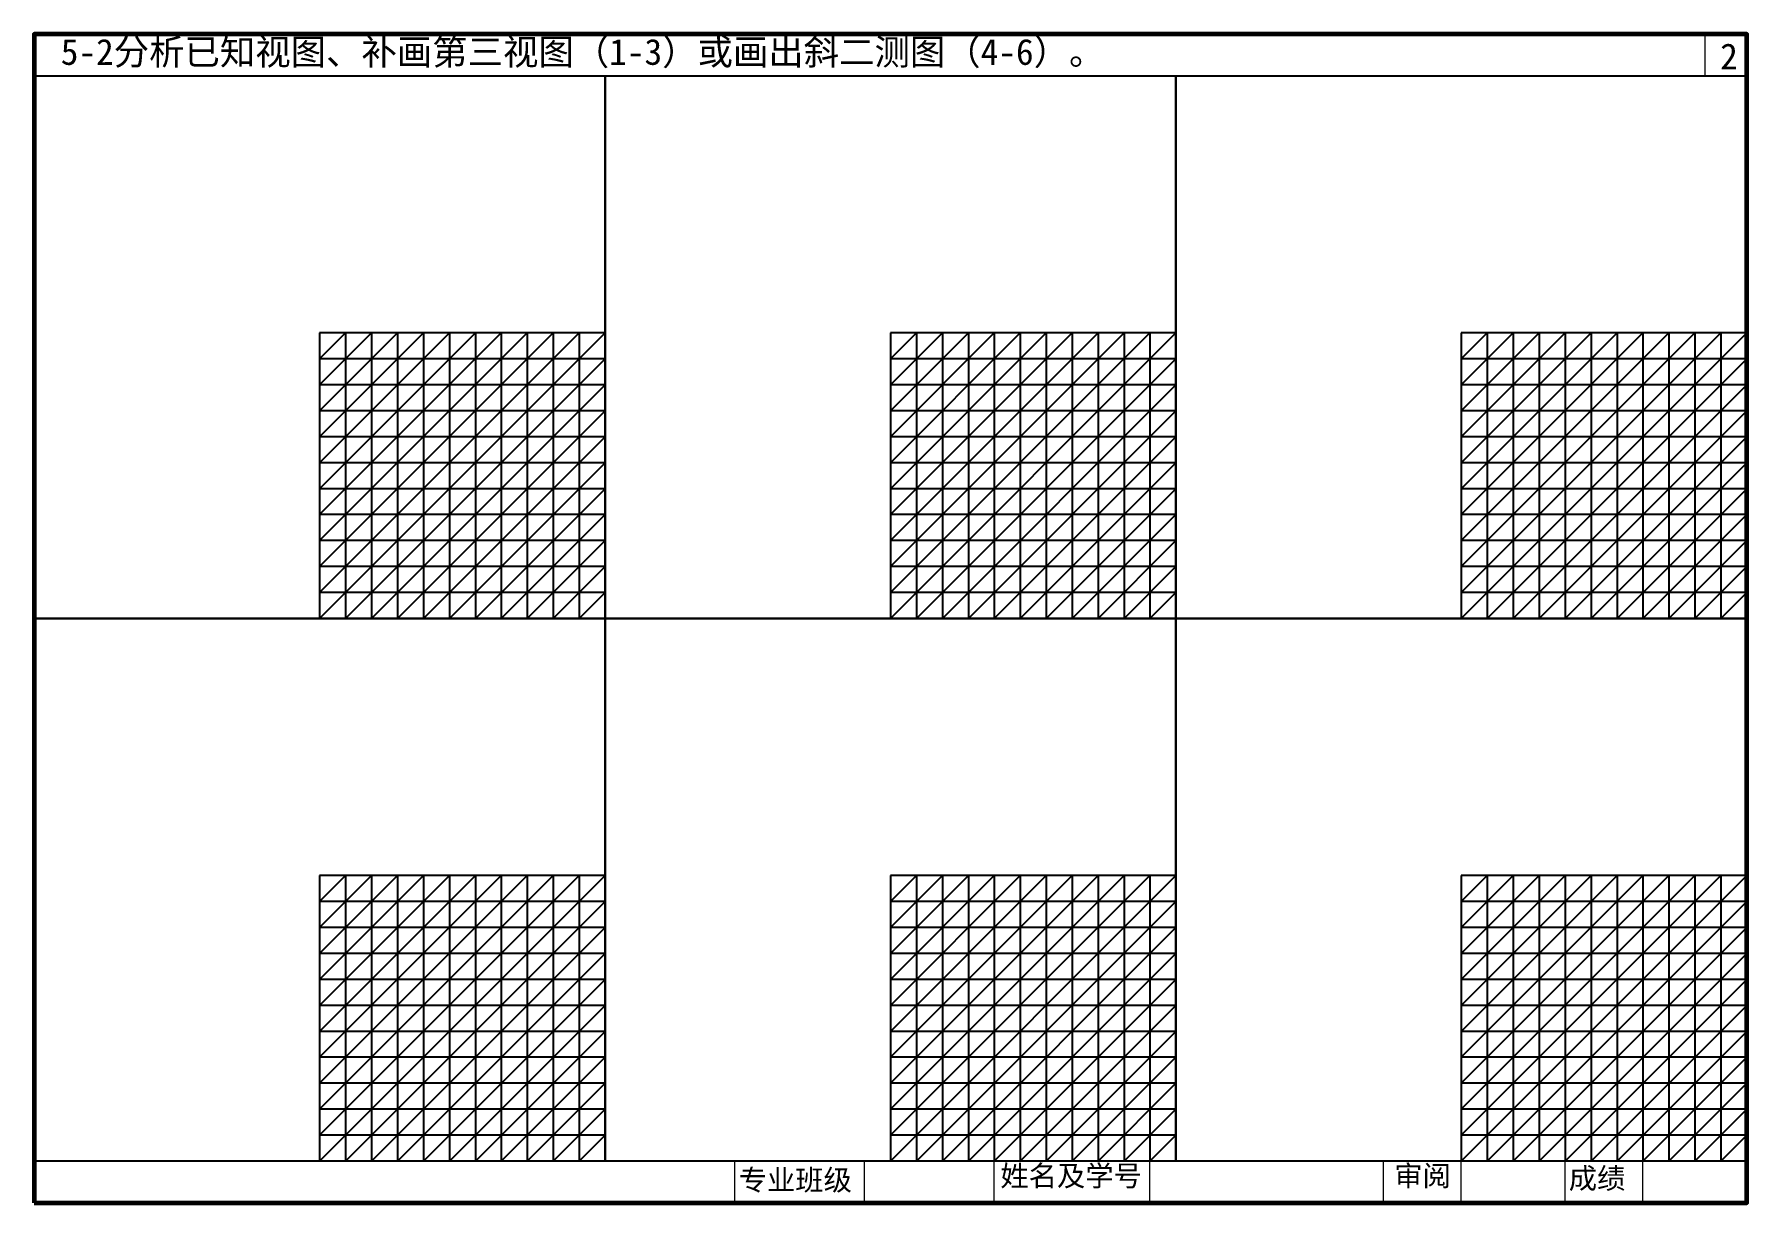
# Paper-space layout 'Layout1' of a CAD drawing. Header units: millimetres. Extents: x 41 to 371, y 26 to 251.
import ezdxf

# ---------------------------------------------------------------- set-up
doc = ezdxf.new("R2010")
doc.units = ezdxf.units.MM
doc.header["$LTSCALE"] = 0.5
doc.layers.add('出图', color=7, linetype='Continuous')

psp = doc.layouts.get("Layout1")

# ---------------------------------------------------------------- linework, layer by layer
at = {"lineweight": 5}
for p, q in [((362.84, 243.14), (362.84, 251.14)), ((40.84, 243.14), (370.84, 243.14)), ((40.84, 34.14), (370.84, 34.14)), ((175.84, 26.14), (175.84, 34.14)), ((200.84, 26.14), (200.84, 34.14)), ((225.84, 26.14), (225.84, 34.14)), ((255.84, 26.14), (255.84, 34.14)), ((300.84, 26.14), (300.84, 34.14)), ((315.84, 26.14), (315.84, 34.14)), ((335.84, 26.14), (335.84, 34.14)), ((350.84, 26.14), (350.84, 34.14))]:
    psp.add_line(p, q, dxfattribs=at)
for p, q in [((150.84, 193.64), (95.84, 193.64)), ((95.84, 193.64), (95.84, 138.64)), ((100.84, 193.64), (95.84, 188.64)), ((105.84, 193.64), (95.84, 183.64)), ((110.84, 193.64), (95.84, 178.64)), ((115.84, 193.64), (95.84, 173.64)), ((120.84, 193.64), (95.84, 168.64)), ((125.84, 193.64), (95.84, 163.64)), ((130.84, 193.64), (95.84, 158.64)), ((135.84, 193.64), (95.84, 153.64)), ((140.84, 193.64), (95.84, 148.64)), ((145.84, 193.64), (95.84, 143.64)), ((150.84, 193.64), (95.84, 138.64)), ((100.84, 193.64), (100.84, 138.64)), ((105.84, 193.64), (105.84, 138.64)), ((110.84, 193.64), (110.84, 138.64)), ((115.84, 193.64), (115.84, 138.64)), ((120.84, 193.64), (120.84, 138.64)), ((125.84, 193.64), (125.84, 138.64)), ((130.84, 193.64), (130.84, 138.64)), ((135.84, 193.64), (135.84, 138.64)), ((140.84, 193.64), (140.84, 138.64)), ((145.84, 193.64), (145.84, 138.64)), ((255.84, 193.64), (205.84, 143.64)), ((250.84, 193.64), (205.84, 148.64)), ((245.84, 193.64), (205.84, 153.64)), ((240.84, 193.64), (205.84, 158.64)), ((235.84, 193.64), (205.84, 163.64)), ((230.84, 193.64), (205.84, 168.64)), ((225.84, 193.64), (205.84, 173.64)), ((220.84, 193.64), (205.84, 178.64)), ((215.84, 193.64), (205.84, 183.64)), ((210.84, 193.64), (205.84, 188.64)), ((260.84, 193.64), (205.84, 138.64)), ((205.84, 193.64), (205.84, 138.64)), ((260.84, 193.64), (205.84, 193.64)), ((210.84, 193.64), (210.84, 138.64)), ((215.84, 193.64), (215.84, 138.64)), ((220.84, 193.64), (220.84, 138.64)), ((225.84, 193.64), (225.84, 138.64)), ((230.84, 193.64), (230.84, 138.64)), ((235.84, 193.64), (235.84, 138.64)), ((240.84, 193.64), (240.84, 138.64)), ((245.84, 193.64), (245.84, 138.64)), ((250.84, 193.64), (250.84, 138.64)), ((255.84, 193.64), (255.84, 138.64)), ((370.84, 193.64), (315.84, 193.64)), ((315.84, 193.64), (315.84, 138.64)), ((370.84, 193.64), (315.84, 138.64)), ((320.84, 193.64), (315.84, 188.64)), ((325.84, 193.64), (315.84, 183.64)), ((330.84, 193.64), (315.84, 178.64)), ((335.84, 193.64), (315.84, 173.64)), ((340.84, 193.64), (315.84, 168.64)), ((345.84, 193.64), (315.84, 163.64)), ((350.84, 193.64), (315.84, 158.64)), ((355.84, 193.64), (315.84, 153.64)), ((360.84, 193.64), (315.84, 148.64)), ((365.84, 193.64), (315.84, 143.64)), ((320.84, 193.64), (320.84, 138.64)), ((325.84, 193.64), (325.84, 138.64)), ((330.84, 193.64), (330.84, 138.64)), ((335.84, 193.64), (335.84, 138.64)), ((340.84, 193.64), (340.84, 138.64)), ((345.84, 193.64), (345.84, 138.64)), ((350.84, 193.64), (350.84, 138.64)), ((355.84, 193.64), (355.84, 138.64)), ((360.84, 193.64), (360.84, 138.64)), ((365.84, 193.64), (365.84, 138.64)), ((150.84, 188.64), (95.84, 188.64)), ((150.84, 188.64), (100.84, 138.64)), ((260.84, 188.64), (205.84, 188.64)), ((260.84, 188.64), (210.84, 138.64)), ((370.84, 188.64), (315.84, 188.64)), ((370.84, 188.64), (320.84, 138.64)), ((150.84, 183.64), (95.84, 183.64)), ((150.84, 183.64), (105.84, 138.64)), ((260.84, 183.64), (205.84, 183.64)), ((260.84, 183.64), (215.84, 138.64)), ((370.84, 183.64), (315.84, 183.64)), ((370.84, 183.64), (325.84, 138.64)), ((150.84, 178.64), (95.84, 178.64)), ((150.84, 178.64), (110.84, 138.64)), ((260.84, 178.64), (205.84, 178.64)), ((260.84, 178.64), (220.84, 138.64)), ((370.84, 178.64), (315.84, 178.64)), ((370.84, 178.64), (330.84, 138.64)), ((150.84, 173.64), (95.84, 173.64)), ((150.84, 173.64), (115.84, 138.64)), ((260.84, 173.64), (205.84, 173.64)), ((260.84, 173.64), (225.84, 138.64)), ((370.84, 173.64), (315.84, 173.64)), ((370.84, 173.64), (335.84, 138.64)), ((150.84, 168.64), (95.84, 168.64)), ((150.84, 168.64), (120.84, 138.64)), ((260.84, 168.64), (205.84, 168.64)), ((260.84, 168.64), (230.84, 138.64)), ((370.84, 168.64), (315.84, 168.64)), ((370.84, 168.64), (340.84, 138.64)), ((150.84, 163.64), (95.84, 163.64)), ((150.84, 163.64), (125.84, 138.64)), ((260.84, 163.64), (205.84, 163.64)), ((260.84, 163.64), (235.84, 138.64)), ((370.84, 163.64), (315.84, 163.64)), ((370.84, 163.64), (345.84, 138.64)), ((150.84, 158.64), (95.84, 158.64)), ((150.84, 158.64), (130.84, 138.64)), ((260.84, 158.64), (205.84, 158.64)), ((260.84, 158.64), (240.84, 138.64)), ((370.84, 158.64), (315.84, 158.64)), ((370.84, 158.64), (350.84, 138.64)), ((150.84, 153.64), (95.84, 153.64)), ((150.84, 153.64), (135.84, 138.64)), ((260.84, 153.64), (205.84, 153.64)), ((260.84, 153.64), (245.84, 138.64)), ((370.84, 153.64), (315.84, 153.64)), ((370.84, 153.64), (355.84, 138.64)), ((150.84, 148.64), (95.84, 148.64)), ((150.84, 148.64), (140.84, 138.64)), ((260.84, 148.64), (205.84, 148.64)), ((260.84, 148.64), (250.84, 138.64)), ((370.84, 148.64), (315.84, 148.64)), ((370.84, 148.64), (360.84, 138.64)), ((150.84, 143.64), (95.84, 143.64)), ((150.84, 143.64), (145.84, 138.64)), ((260.84, 143.64), (205.84, 143.64)), ((260.84, 143.64), (255.84, 138.64)), ((370.84, 143.64), (315.84, 143.64)), ((370.84, 143.64), (365.84, 138.64)), ((150.84, 138.64), (95.84, 138.64)), ((150.84, 138.64), (150.84, 138.64)), ((260.84, 138.64), (205.84, 138.64)), ((260.84, 138.64), (260.84, 138.64)), ((370.84, 138.64), (315.84, 138.64)), ((370.84, 138.64), (370.84, 138.64)), ((150.84, 89.14), (95.84, 34.14)), ((145.84, 89.14), (95.84, 39.14)), ((140.84, 89.14), (95.84, 44.14)), ((135.84, 89.14), (95.84, 49.14)), ((130.84, 89.14), (95.84, 54.14)), ((125.84, 89.14), (95.84, 59.14)), ((120.84, 89.14), (95.84, 64.14)), ((115.84, 89.14), (95.84, 69.14)), ((110.84, 89.14), (95.84, 74.14)), ((105.84, 89.14), (95.84, 79.14)), ((100.84, 89.14), (95.84, 84.14)), ((95.84, 89.14), (95.84, 34.14)), ((150.84, 89.14), (95.84, 89.14)), ((100.84, 89.14), (100.84, 34.14)), ((105.84, 89.14), (105.84, 34.14)), ((110.84, 89.14), (110.84, 34.14)), ((115.84, 89.14), (115.84, 34.14)), ((120.84, 89.14), (120.84, 34.14)), ((125.84, 89.14), (125.84, 34.14)), ((130.84, 89.14), (130.84, 34.14)), ((135.84, 89.14), (135.84, 34.14)), ((140.84, 89.14), (140.84, 34.14)), ((145.84, 89.14), (145.84, 34.14)), ((260.84, 89.14), (205.84, 89.14)), ((205.84, 89.14), (205.84, 34.14)), ((210.84, 89.14), (205.84, 84.14)), ((215.84, 89.14), (205.84, 79.14)), ((220.84, 89.14), (205.84, 74.14)), ((225.84, 89.14), (205.84, 69.14)), ((230.84, 89.14), (205.84, 64.14)), ((235.84, 89.14), (205.84, 59.14)), ((240.84, 89.14), (205.84, 54.14)), ((245.84, 89.14), (205.84, 49.14)), ((250.84, 89.14), (205.84, 44.14)), ((255.84, 89.14), (205.84, 39.14)), ((260.84, 89.14), (205.84, 34.14)), ((210.84, 89.14), (210.84, 34.14)), ((215.84, 89.14), (215.84, 34.14)), ((220.84, 89.14), (220.84, 34.14)), ((225.84, 89.14), (225.84, 34.14)), ((230.84, 89.14), (230.84, 34.14)), ((235.84, 89.14), (235.84, 34.14)), ((240.84, 89.14), (240.84, 34.14)), ((245.84, 89.14), (245.84, 34.14)), ((250.84, 89.14), (250.84, 34.14)), ((255.84, 89.14), (255.84, 34.14)), ((365.84, 89.14), (315.84, 39.14)), ((360.84, 89.14), (315.84, 44.14)), ((355.84, 89.14), (315.84, 49.14)), ((350.84, 89.14), (315.84, 54.14)), ((345.84, 89.14), (315.84, 59.14)), ((340.84, 89.14), (315.84, 64.14)), ((335.84, 89.14), (315.84, 69.14)), ((330.84, 89.14), (315.84, 74.14)), ((325.84, 89.14), (315.84, 79.14)), ((320.84, 89.14), (315.84, 84.14)), ((370.84, 89.14), (315.84, 34.14)), ((315.84, 89.14), (315.84, 34.14)), ((370.84, 89.14), (315.84, 89.14)), ((320.84, 89.14), (320.84, 34.14)), ((325.84, 89.14), (325.84, 34.14)), ((330.84, 89.14), (330.84, 34.14)), ((335.84, 89.14), (335.84, 34.14)), ((340.84, 89.14), (340.84, 34.14)), ((345.84, 89.14), (345.84, 34.14)), ((350.84, 89.14), (350.84, 34.14)), ((355.84, 89.14), (355.84, 34.14)), ((360.84, 89.14), (360.84, 34.14)), ((365.84, 89.14), (365.84, 34.14)), ((150.84, 84.14), (95.84, 84.14)), ((150.84, 84.14), (100.84, 34.14)), ((260.84, 84.14), (205.84, 84.14)), ((260.84, 84.14), (210.84, 34.14)), ((370.84, 84.14), (315.84, 84.14)), ((370.84, 84.14), (320.84, 34.14)), ((150.84, 79.14), (95.84, 79.14)), ((150.84, 79.14), (105.84, 34.14)), ((260.84, 79.14), (205.84, 79.14)), ((260.84, 79.14), (215.84, 34.14)), ((370.84, 79.14), (315.84, 79.14)), ((370.84, 79.14), (325.84, 34.14)), ((150.84, 74.14), (95.84, 74.14)), ((150.84, 74.14), (110.84, 34.14)), ((260.84, 74.14), (205.84, 74.14)), ((260.84, 74.14), (220.84, 34.14)), ((370.84, 74.14), (315.84, 74.14)), ((370.84, 74.14), (330.84, 34.14)), ((150.84, 69.14), (95.84, 69.14)), ((150.84, 69.14), (115.84, 34.14)), ((260.84, 69.14), (205.84, 69.14)), ((260.84, 69.14), (225.84, 34.14)), ((370.84, 69.14), (315.84, 69.14)), ((370.84, 69.14), (335.84, 34.14)), ((150.84, 64.14), (95.84, 64.14)), ((150.84, 64.14), (120.84, 34.14)), ((260.84, 64.14), (205.84, 64.14)), ((260.84, 64.14), (230.84, 34.14)), ((370.84, 64.14), (315.84, 64.14)), ((370.84, 64.14), (340.84, 34.14)), ((150.84, 59.14), (95.84, 59.14)), ((150.84, 59.14), (125.84, 34.14)), ((260.84, 59.14), (205.84, 59.14)), ((260.84, 59.14), (235.84, 34.14)), ((370.84, 59.14), (315.84, 59.14)), ((370.84, 59.14), (345.84, 34.14)), ((150.84, 54.14), (95.84, 54.14)), ((150.84, 54.14), (130.84, 34.14)), ((260.84, 54.14), (205.84, 54.14)), ((260.84, 54.14), (240.84, 34.14)), ((370.84, 54.14), (315.84, 54.14)), ((370.84, 54.14), (350.84, 34.14)), ((150.84, 49.14), (95.84, 49.14)), ((150.84, 49.14), (135.84, 34.14)), ((260.84, 49.14), (205.84, 49.14)), ((260.84, 49.14), (245.84, 34.14)), ((370.84, 49.14), (315.84, 49.14)), ((370.84, 49.14), (355.84, 34.14)), ((150.84, 44.14), (95.84, 44.14)), ((150.84, 44.14), (140.84, 34.14)), ((260.84, 44.14), (205.84, 44.14)), ((260.84, 44.14), (250.84, 34.14)), ((370.84, 44.14), (315.84, 44.14)), ((370.84, 44.14), (360.84, 34.14)), ((150.84, 39.14), (95.84, 39.14)), ((150.84, 39.14), (145.84, 34.14)), ((260.84, 39.14), (205.84, 39.14)), ((260.84, 39.14), (255.84, 34.14)), ((370.84, 39.14), (315.84, 39.14)), ((370.84, 39.14), (365.84, 34.14)), ((150.84, 34.14), (95.84, 34.14)), ((150.84, 34.14), (150.84, 34.14)), ((260.84, 34.14), (205.84, 34.14)), ((260.84, 34.14), (260.84, 34.14)), ((370.84, 34.14), (315.84, 34.14)), ((370.84, 34.14), (370.84, 34.14))]:
    psp.add_line(p, q)
at = {"lineweight": 60}
psp.add_lwpolyline([(40.84, 26.14), (370.84, 26.14), (370.84, 251.14), (40.84, 251.14)], close=True, dxfattribs=at)
at = {"layer": '出图'}
for points in [[(40.84, 243.14), (150.84, 243.14), (150.84, 138.64), (40.84, 138.64)], [(150.84, 243.14), (260.84, 243.14), (260.84, 138.64), (150.84, 138.64)], [(260.84, 243.14), (370.84, 243.14), (370.84, 138.64), (260.84, 138.64)], [(40.84, 138.64), (150.84, 138.64), (150.84, 34.14), (40.84, 34.14)], [(150.84, 138.64), (260.84, 138.64), (260.84, 34.14), (150.84, 34.14)], [(260.84, 138.64), (370.84, 138.64), (370.84, 34.14), (260.84, 34.14)]]:
    psp.add_lwpolyline(points, close=True, dxfattribs=at)

# ---------------------------------------------------------------- texts
at = {"insert": (45.95, 250.25), "char_height": 5, "attachment_point": 1}
psp.add_mtext('{\\f宋体|b0|i0|c134|p2;5-2分析已知视图、补画第三视图（1-3）或画出斜二测图（4-6）。}', dxfattribs=at)
at = {"insert": (365.72, 249.38), "char_height": 5, "width": 8.2975, "attachment_point": 1}
psp.add_mtext('{\\f宋体|b0|i0|c134|p54;2}', dxfattribs=at)
at = {"lineweight": 5, "char_height": 4, "attachment_point": 1}
for s, insert, width in [('{\\f宋体|b0|i0|c134|p2;专业班级}', (176.58, 32.52), 23.3701), ('{\\f宋体|b0|i0|c134|p2;姓名及学号}', (227.01, 33.32), 29.8443), ('{\\f宋体|b0|i0|c134|p2;审阅}', (302.91, 33.32), 13.7378), ('{\\f宋体|b0|i0|c134|p2;成绩}', (336.54, 32.85), 13.2641)]:
    psp.add_mtext(s, dxfattribs=dict(at, insert=insert, width=width))

# ---------------------------------------------------------------- viewports
at = {"layer": '出图'}
vp = psp.add_viewport(center=(95.84, 190.89), size=(110, 104.5), view_center_point=(1157.14, -320.45), view_height=158.0436, dxfattribs=at)
vp.dxf.flags = 0x10000  # cut along an outline
vp.dxf.clipping_boundary_handle = psp.add_lwpolyline([(40.84, 243.14), (150.84, 243.14), (150.84, 138.64), (40.84, 138.64)], format="xyb", close=True, dxfattribs={"invisible": 1}).dxf.handle
for center, view_center_point, view_height, status, outline in [((205.84, 190.89), (1347.66, -300.69), 194.6607, 7, [(150.84, 243.14), (260.84, 243.14), (260.84, 138.64), (150.84, 138.64)]), ((315.84, 190.89), (1523.69, -321.81), 133.8308, 3, [(260.84, 243.14), (370.84, 243.14), (370.84, 138.64), (260.84, 138.64)]), ((95.84, 86.39), (1156.54, -572.61), 148.1091, 6, [(40.84, 138.64), (150.84, 138.64), (150.84, 34.14), (40.84, 34.14)]), ((205.84, 86.39), (1325.67, -578.72), 146.7206, 4, [(150.84, 138.64), (260.84, 138.64), (260.84, 34.14), (150.84, 34.14)]), ((315.84, 86.39), (1562.68, -572.98), 137.4176, 5, [(260.84, 138.64), (370.84, 138.64), (370.84, 34.14), (260.84, 34.14)])]:
    vp = psp.add_viewport(center=center, size=(110, 104.5), view_center_point=view_center_point, view_height=view_height, status=status, dxfattribs=at)
    vp.dxf.flags = 0x10000  # cut along an outline
    vp.dxf.clipping_boundary_handle = psp.add_lwpolyline(outline, format="xyb", close=True, dxfattribs={"invisible": 1}).dxf.handle

doc.saveas('drawing.dxf')
